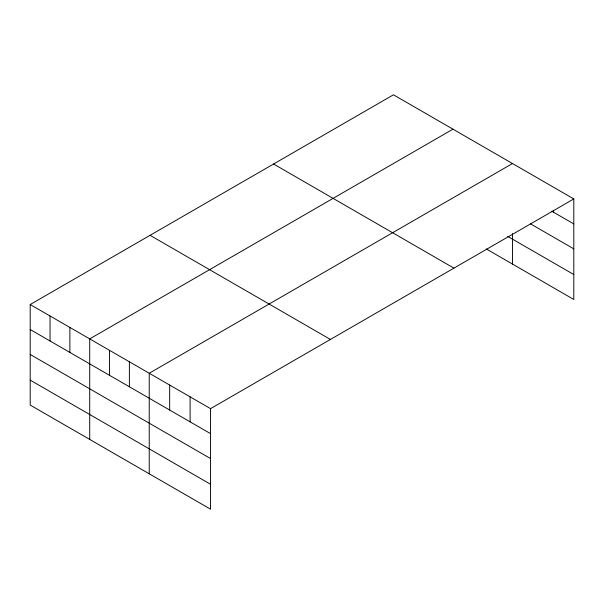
<?xml version="1.0" encoding="UTF-8"?>
<svg xmlns="http://www.w3.org/2000/svg" width="604" height="604" viewBox="0 0 604 604"><rect width="100%" height="100%" fill="white"/><g stroke="black" fill="none" stroke-linecap="round" stroke-linejoin="round"><path stroke-width="0.91" d="M30.2 304.529L210.547 408.651L210.547 509.195L30.2 405.065L30.2 304.529L393.453 94.805L573.8 198.935L573.8 299.471L486.296 248.946M452.97 129.165L89.717 338.889L89.717 439.433M512.479 163.533L149.233 373.249L149.233 473.793M210.547 408.651L573.8 198.935M551.792 211.211L573.8 223.925M530.561 223.888L573.8 248.856M507.722 236.391L573.8 274.541M273.582 164.016L453.929 268.138M150.071 235.318L330.418 339.448M30.2 329.52L210.547 433.642M30.2 354.45L210.547 458.572M30.2 380.135L210.547 484.265M553.362 210.275L553.362 212.125M512.479 233.635L512.479 264.069M190.109 396.851L190.109 421.841M169.671 385.05L169.671 410.041M129.392 361.796L129.392 386.786M109.55 350.343L109.55 375.333M69.875 327.436L69.875 352.426M50.041 315.983L50.041 340.973"/></g></svg>
